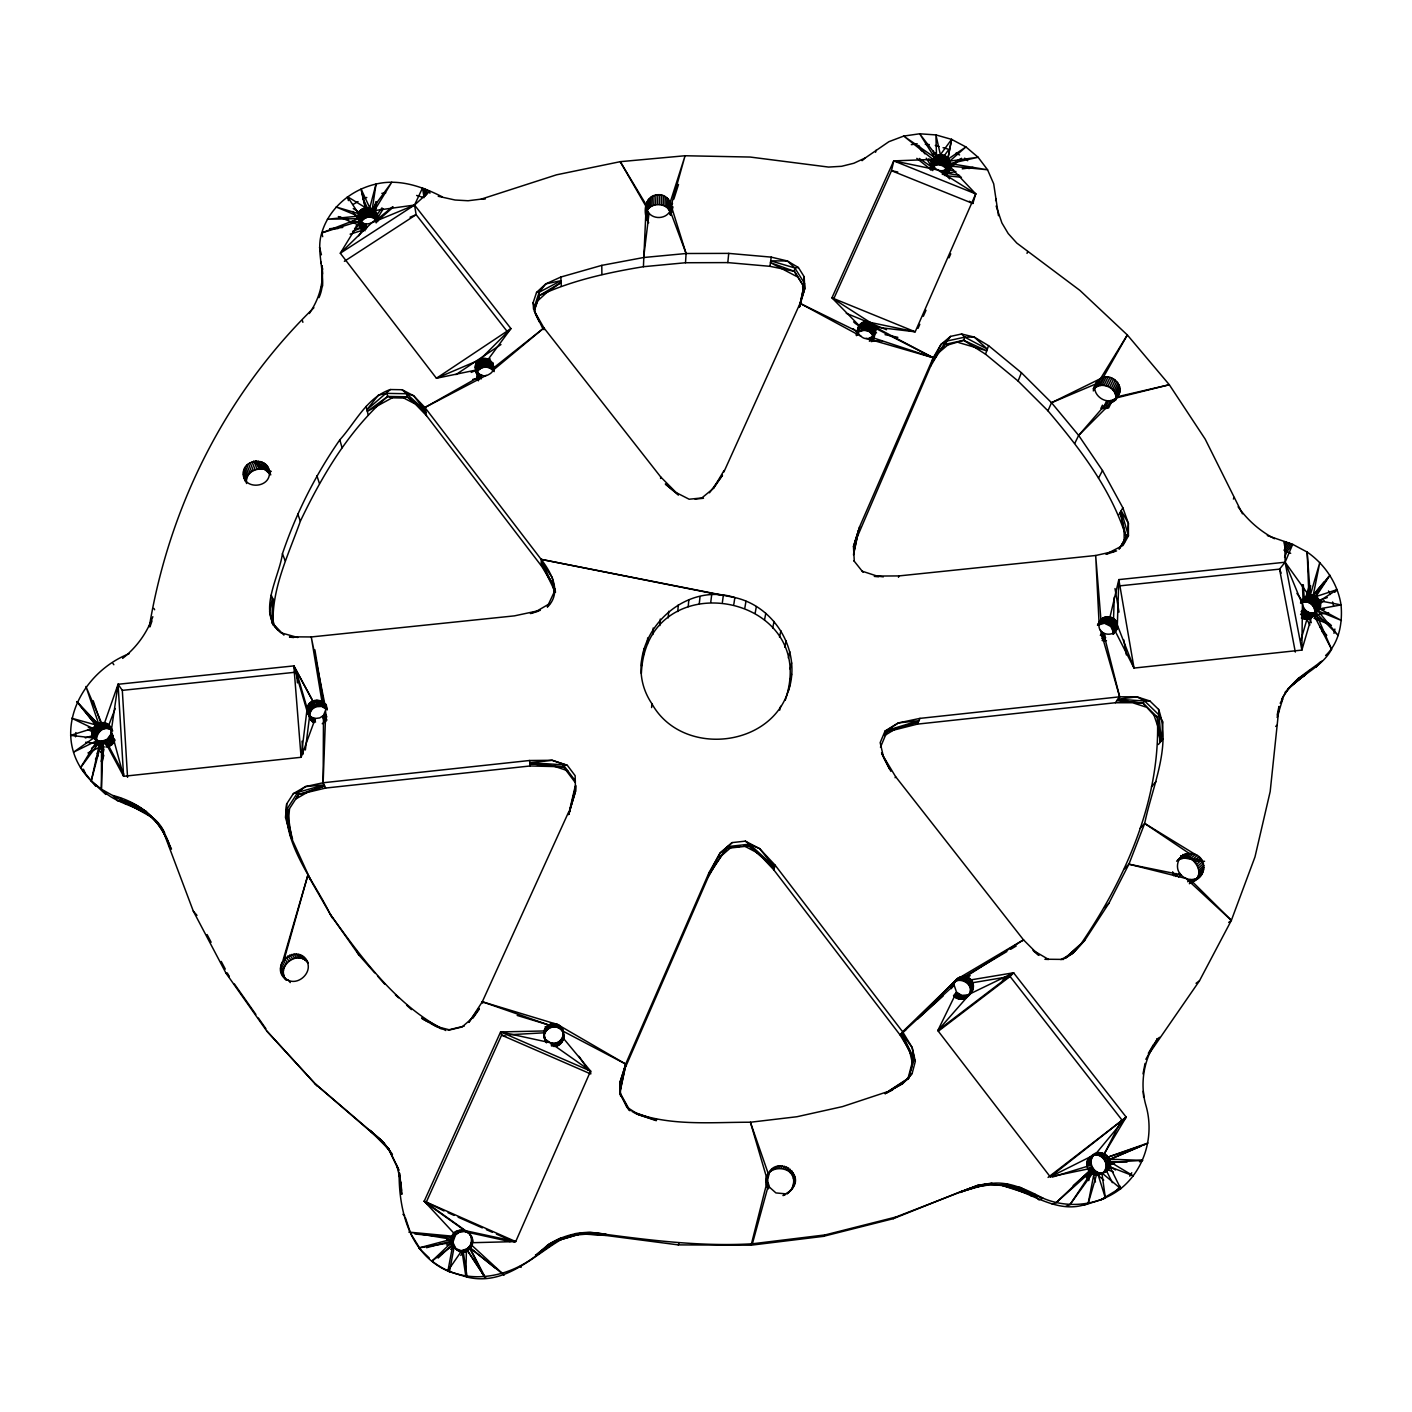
<?xml version="1.0" encoding="UTF-8"?>
<svg xmlns="http://www.w3.org/2000/svg" width="1412" height="1412" viewBox="0 0 1412 1412"><rect width="100%" height="100%" fill="white"/><g stroke="black" fill="none" stroke-linecap="round" stroke-linejoin="round"><path stroke-width="1.5" d="M785.196 700.334C821.872 593.146 646.114 560.811 641.366 673.506M788.231 691.421C802.157 651.991 775.206 606.489 734.858 597.576L541.149 559.364L424.924 407.486L413.61 395.713L402.102 389.747L390.365 389.535C366.661 397.602 355.577 422.4 339.815 439.838C315.458 474.944 296.132 513.262 282.435 553.733C279.258 577.455 256.278 613.09 280.794 632.735L297.755 637.518M768.093 1174.378C776.3 1154.504 806.181 1173.99 791.514 1189.345C804.646 1162.217 755.138 1161.476 768.022 1189.028L769.416 1187.139L750.407 1122.24C711.63 1122.134 670.435 1126.423 633.494 1112.391M164.41 832.603C152.655 805.881 119.137 808.105 101.399 789.202L101.558 741.371L107.241 739.27L110.736 734.452L118.079 684.273L293.837 665.899L315.917 706.741L321.777 706.406L326.596 709.459C326.349 696.698 306.457 697.969 306.986 709.865L301.091 757.291L123.603 776.3L104.541 740.735L108.9 746.401L123.832 774.253M575.708 1235.041L590.41 1233.806L605.889 1234.865L580.438 1233.841L557.14 1240.742L535.907 1255.603L557.14 1240.742L580.438 1233.841L605.907 1235.465L678.254 1244.89L751.131 1245.19L769.487 1172.366M575.019 782.248L563.406 766.804L530.259 765.957L325.625 788.055L323.136 782.76L323.489 715.46L326.119 708.806L324.142 703.529M277.582 629.77L272.11 622.727L272.392 597.894L269.604 611.82L272.781 624.351M645.919 216.248C644.966 201.404 669.906 200.575 670.682 215.136C674.583 205.269 667.294 192.42 655.962 194.997C643.996 197.274 642.725 214.377 648.726 222.796M374.709 972.85L358.948 955.077L330.231 914.288C313.305 879.588 282.877 844.5 286.689 803.905L293.361 793.615L305.521 786.572L323.136 782.76L529.553 760.503L552.163 760.291L567.359 765.357L575.143 775.7L575.514 791.373L568.595 814.477L575.514 791.373L575.919 785.76M733.834 604.283L734.858 597.576C675.624 578.461 616.038 650.526 651.85 703.653C682.208 758.65 775.947 747.83 789.732 685.402M561.764 1239.171C532.324 1256.362 505.09 1286.191 467.143 1277.119L465.801 1276.024L466.454 1249.055C473.408 1245.296 473.179 1233.806 465.713 1230.77L424.218 1201.188L500.607 1031.925L544.079 1030.954C545.65 1024.106 555.04 1021.158 560.158 1026.03L625.675 1064.048L621.951 1078.627M915.329 1061.33L901.58 1033.054L912.134 1047.457L914.129 1057.87L908.834 1077.921L902.586 1083.622L885.13 1093.629L907.881 1078.944L912.152 1073.402L915.329 1061.33L912.134 1047.457L902.603 1031.766L775.135 865.168L759.638 848.647L745.324 841.146L732.14 842.593L720.067 853.042L709.071 872.545L625.675 1064.048L620.203 1081.627L619.744 1093.418L628.94 1109.903M552.533 1043.203C561.552 1044.527 567.306 1031.819 560.158 1026.03L560.635 1029.313C567.712 1035.049 562.011 1047.633 553.063 1046.327L552.533 1043.203L500.607 1031.925L501.595 1035.155L425.912 1202.953L469.631 1233.982L472.226 1237.865L472.791 1242.56L471.52 1241.148M534.477 309.44L539.402 295.532C572.231 280.353 607.831 272.587 643.413 266.709L646.219 204.916L620.256 161.674L556.505 174.823L481.28 199.11L468.078 200.751L455.07 200.01L438.232 196.286M543.744 1034.025L544.079 1030.954L544.555 1038.738L546.497 1042.833L543.744 1034.025L544.979 1040.203M646.184 218.013L646.555 203.151M646.749 219.725L647.208 201.475M647.614 221.331L647.896 211.818L646.184 206.699L620.256 161.674L685.085 155.744L750.196 157.05L828.562 167.075L841.605 166.298L853.872 163.245L865.327 157.897L888.907 141.677L903.715 136.081L919.653 133.787L935.909 134.917L951.6 139.382L965.932 146.954L978.128 157.279L987.553 169.775L993.695 183.825L998.478 215.683M647.843 209.505L648.126 199.904M649.008 208.111L649.308 198.492M650.402 206.893L650.72 197.274M652.009 205.887L652.326 196.268M1281.584 699.593C1291.856 677.089 1319.779 671.124 1331.587 649.291L1312.736 612.861L1301.882 650.085L1134.03 668.07L1117.333 625.057C1116.68 613.814 1097.495 614.291 1098.942 626.063C1099.595 637.306 1118.816 636.83 1117.333 625.057L1118.833 579.608L1285.114 562.223L1308.889 595.405C1319.585 592.263 1325.921 610.284 1314.148 612.667C1303.452 615.808 1297.116 597.788 1308.889 595.405L1307.177 552.074L1292.686 544.344L1267.323 535.554M150.59 816.595L101.399 789.202L103.058 741.159L107.436 746.807L111.583 744.936L115.043 740.153L110.736 734.452M653.756 205.128L654.074 195.491M1114.28 597.152L1112.991 634.253M323.136 782.76L325.731 711.666M655.609 204.634L655.962 194.997M456.094 1249.32L452.881 1242.313L455.511 1234.935L424.218 1201.188L515.715 1241.589L471.22 1242.736L472.49 1244.148C459.624 1270.023 436.926 1225.439 465.713 1230.77L515.715 1241.589L590.587 1071.09L562.558 1037.308L563 1040.485M376.669 221.702L374.374 210.6L414.528 205.058L510.932 328.608L479.921 359.725C469.225 364.896 479.48 380.534 488.94 374.409C499.619 369.22 489.382 353.618 479.921 359.725L436.432 378.257L340.31 253.225L360.095 220.89C350.864 203.893 382.211 203.346 377.639 221.702M657.533 204.405L657.904 194.768M659.475 204.458L659.863 194.821M641.507 666.005L641.754 659.757M547.556 606.966C562.223 592.334 551.457 572.813 541.149 559.364L723.315 595.582L722.397 602.289M661.398 204.793L661.787 195.156M643.554 654.921L643.819 648.602M663.234 205.393L663.64 195.756M619.903 1089.817L619.744 1093.418L625.604 1065.831L621.968 1078.221M664.946 206.24L665.37 196.621M666.499 207.317L666.941 197.698M647.367 644.331L647.667 637.924M667.858 208.605L668.3 199.004M668.97 210.07L669.429 200.486M669.959 214.624L671.124 207.37M670.876 203.805L670.682 215.136L672.995 206.893M660.587 478.439L660.675 476.903L543.938 327.937L534.23 310.905M652.856 634.482L653.191 628.005M305.363 749.966L309.987 712.919L312.193 709.159L315.917 706.741L293.837 665.899L301.091 757.291L315.3 718.496L319.747 717.914L323.489 715.46L325.131 719.343M286.742 980.316C266.939 965.879 298.903 940.374 308.275 963.266M286.265 980.016C275.181 966.814 297.685 949.076 308.01 962.825M651.62 707.571L651.85 703.653M659.863 625.587L660.269 619.038M803.534 292.125L804.187 276.752L798.398 267.521L787.419 260.991L771.217 257.125L728.733 253.383L686.091 253.507L643.66 257.514L601.794 265.368L560.846 277.034L545.791 283.883L536.56 292.39L533.171 302.556L533.524 309.157L539.19 292.231L545.791 283.883L561.005 280.67L539.19 292.231L536.56 292.39M246.553 483.504C244.47 470.037 261.626 465.536 271.263 471.467M643.413 266.709L685.508 262.738L686.091 253.507L671.141 205.587L685.085 155.744L670.294 202.093L669.835 211.676L672.5 203.31M1119.645 548.438L1127.659 534.318L1128.382 523.34L1122.858 507.808L1102.507 470.531L1078.644 435.39L1051.516 402.702L1021.406 372.715L988.577 345.658L974.262 337.08L961.59 333.991L950.541 336.391L941.098 344.299L933.226 357.748L859.626 526.764L853.466 546.497L854.295 561.323M75.542 736.817L75.824 732.563M243.288 473.92C242.564 458.318 269.127 456.605 269.427 472.614C270.186 488.252 243.535 489.982 243.288 473.92L246.359 481.616M668.229 617.891L668.706 611.272M104.435 746.983C87.95 744.954 100.94 720.332 112.66 730.957C104.206 708.471 77.678 738.194 101.558 741.371L103.747 744.195M677.76 611.555L678.307 604.883M309.316 313.517C318.9 299.485 324.248 282.612 321.742 265.562L322.695 269.251M286.689 803.905L285.471 817.46L290.89 836.275L286.565 809.676L297.685 792.573L305.521 786.572L324.142 784.895L293.361 793.615M288.472 820.566L289.495 809.041L287.607 811.547L288.154 820.301M911.093 1070.278L913.158 1058.965L901.068 1033.69L913.158 1058.965L907.881 1078.944M688.191 606.719L688.827 600.029M402.102 389.747L406.497 393.736L407.133 396.772L425.859 412.392L407.133 396.772L387.665 396.437C348.993 430.148 322.254 475.332 300.35 521.204C288.577 554.616 271.298 588.91 273.169 625.145L272.975 599.235L272.498 618.456L274.616 626.751M685.508 262.738L727.798 262.597L728.733 253.383M1279.131 706.371L1270.182 791.55L1254.986 856.925L1231.352 920.377L1199.441 980.863L1148.591 1054.482M1303.294 584.745L1304.512 601.883C1311.836 601.088 1318.049 610.549 1312.948 616.462L1319.602 608.819L1341.047 604.918C1337.693 583.456 1324.933 564.359 1307.177 552.074L1310.301 595.211L1304.512 601.883L1300.558 603.048L1306.312 596.393M699.293 603.542L700.017 596.817M1194.693 881.07C1205.318 871.398 1193.581 857.402 1182.85 854.507M1195.964 879.941C1206.483 874.858 1206.395 858.531 1195.258 854.419L1144.673 823.443C1152.157 786.784 1171.819 746.666 1158.599 709.424L1149.933 701.023L1136.96 696.822L1119.663 696.822L919.971 718.373L898.35 722.926L885.077 730.992L880.17 742.624L883.665 757.82L889.648 769.258M723.827 472.085L800.074 303.368L804.752 288.701L804.187 276.752M643.66 257.514L649.026 213.3L647.896 211.818M710.783 602.042L711.613 595.317M1096.736 1153.604C1084.098 1158.634 1094.865 1178.896 1106.161 1171.519C1118.904 1162.835 1101.307 1144.691 1091.105 1156.446C1080.392 1162.782 1091.423 1180.379 1101.801 1173.531C1112.497 1167.194 1101.484 1149.633 1091.105 1156.446M1074.832 443.262L1078.644 435.39L1115.939 398.043C1127.535 388.812 1112.091 371.109 1100.513 378.645L1051.516 402.702L1047.951 410.821C1079.827 448.486 1111.244 489.223 1126.105 536.948L1124.181 543.02L1124.128 530.559L1120.334 512.221L1126.105 536.948L1119.098 549.268M996.148 206.046L1001.902 222.955L1008.203 233.545L1016.799 243.076L1079.898 290.395L1127.341 334.962L1100.513 378.645L1097.601 380.958L1093.665 389.218C1101.378 380.181 1118.428 388.353 1115.657 400.09L1119.787 391.918M1242.436 513.809L1205.195 439.132L1169.312 384.735L1115.939 398.043C1105.596 407.221 1087.822 391.848 1097.601 380.958M799.58 306.686L803.887 286.618L794.321 271.298L769.946 266.321L771.217 257.125M968.12 995.954C978.604 983.37 952.535 972.109 951.158 988.7L954.124 985.099C954.353 974.315 971.227 973.609 973.15 983.917C975.515 993.854 961.095 1004.832 953.524 995.707L956.524 992.177L954.124 985.099L900.062 1034.961L909.504 1050.528L912.664 1064.295M393.118 207.246L377.057 221.225L374.251 218.472L372.309 208.888L376.051 184.054C399.102 178.53 421.923 186.472 442.256 196.85M359.072 212.382L363.078 231.321C354.853 224.596 366.379 212.735 374.251 218.472L376.722 202.022M949.623 178.865L946.728 175.794L947.311 172.14L945.987 168.558L951.6 139.382L940.392 154.702L937.797 164.569L932.838 166.316L930.49 169.246L916.794 158.356M935.132 152.778L937.797 164.569L943.057 165.857L945.987 168.558L951.6 139.382M318.971 297.667C328.519 276.893 314.858 254.248 321.76 232.909C329.067 208.023 351.129 189.702 376.051 184.054L369.767 207.829L371.709 217.43L375.874 201.687M620.539 1095.959L620.203 1081.627L625.64 1065.23L619.762 1092.411L626.716 1107.026L638.718 1114.774L656.403 1120.21L656.562 1119.204M947.134 174.611C960.601 155.479 930.332 144.995 930.596 168.469M932.626 160.597L933.12 165.557L935.591 168.646L975.745 193.903L972.85 203.487L891.519 170.711L893.743 160.88L933.032 159.415L930.384 169.687M803.887 286.618L794.321 271.298L794.85 267.962L787.419 260.991L770.705 260.832L794.85 267.962L798.398 267.521M882.112 340.751L873.357 340.839C875.087 329.79 858.902 327.937 853.607 321.83M949.817 164.816C948.582 169.811 942.422 171.982 937.956 170.04L893.743 160.88L831.933 297.844L870.127 322.395C882.924 327.196 870.516 345.128 860.914 336.232L800.074 303.368L799.457 306.933L804.752 288.701L804.452 283.3L794.85 267.962M1178.42 859.767L1184.174 858.002L1190.263 859.061L1195.258 854.419L1189.098 853.342L1144.673 823.443L1128.912 864.179L1108.861 903.327L1084.698 940.445L1080.621 944.416C1125.964 878.264 1161.052 798.645 1157.363 717.12L1143.014 703.194L1117.086 700.387L1143.014 703.194L1153.992 715.213L1157.363 717.12L1160.223 742.306L1158.317 727.745L1153.992 715.213M945.863 175.918L949.746 161.074L978.128 157.279L950.011 163.58L987.553 169.775L949.411 165.998L975.745 193.903L915.188 331.802L870.127 322.395C861.708 317.982 852.848 330.373 860.914 336.232M744.848 607.937L745.96 601.265M755.155 613.196L756.355 606.56M625.569 1066.995L708.242 877.081L709.071 872.545M399.137 1172.331C398.714 1211.161 410.01 1255.48 449.475 1271.718L447.992 1270.571L452.705 1245.49L454.152 1246.867L449.475 1271.718L467.143 1277.119L463.277 1251.826L454.664 1247.961M764.51 619.939L765.798 613.355M1143.014 1073.914L1145.044 1063.448M1088.758 1180.626L1090.346 1172.454L1094.618 1170.442L1088.175 1203.43C1057.623 1215.714 1030.884 1191.357 1002.767 1185.692L1032.56 1195.205C1010.586 1183.591 984.04 1181.032 961.237 1191.763L984.87 1184.844C1004.85 1178.896 1025.377 1189.045 1042.886 1198.135C1068.213 1209.131 1098.818 1205.53 1120.722 1188.657C1144.726 1169.33 1154.328 1135.972 1146.226 1106.514C1139.219 1083.41 1144.02 1058.276 1157.681 1038.579L1156.728 1039.214M1327.315 597.558L1310.054 603.259L1315.878 596.605L1329.963 575.231L1307.353 602.147L1310.654 585.786M1313.178 595.493L1319.796 562.523L1310.301 595.211M1277.172 715.107L1278.884 706.794M772.699 627.987L774.058 621.457M732.14 842.593L727.674 846.6L708.577 875.263L715.972 862.997M875.581 152.267L876.005 150.272M853.483 554.951L858.814 529.677L853.466 546.497M799.457 306.933L804.452 283.3M853.607 553.557L858.408 531.124L855.248 541.325M1333.969 633.335L1334.887 629.064M779.495 637.147L780.907 630.705M101.24 761.456L103.976 749.048M105.812 794.462L91.251 780.96L100.04 741.335L103.341 745.571M149.337 626.504C169.564 505.584 226.008 393.542 313.905 307.728M784.754 647.208L786.202 640.836M856.36 334.785L857.966 327.849M856.554 335.65L858.39 326.613M857.19 335.209L859.025 325.466L831.933 297.844L915.188 331.802L875.016 327.037L872.898 335.721M859.855 324.425L856.396 335.297M853.236 328.731L857.843 333.126L860.843 323.524M858.831 332.226L861.973 322.783M859.961 331.502L861.196 330.938L863.226 322.218M568.595 814.477L575.249 786.078M861.196 330.938L862.538 330.567L864.568 321.865M862.538 330.567L863.915 330.408L865.962 321.689M863.915 330.408L865.309 330.443L867.374 321.724M788.32 657.939L789.802 651.656M876.552 332.897L866.703 330.673L868.768 321.971M868.027 331.114L870.127 322.395M869.28 331.732L871.38 323.03M569.177 813.383L575.284 788.161M870.427 332.526L872.528 323.825M779.706 710.148L780.659 706.247M869.386 341.28L870.233 337.839M871.416 333.479L873.534 324.778M790.12 669.059L791.62 662.863M870.639 340.716L871.486 337.274L933.226 357.748L930.632 366.202L855.142 541.82M872.245 334.538L874.363 325.854M871.363 341.686L872.616 336.533M872.351 340.786L875.475 328.29L933.226 357.748L866.068 338.333M872.74 341.475L875.705 329.596M1277.101 717.42L1282.749 698.887L1280.172 703.264M873.357 340.839L875.705 330.902M900.062 1034.961L773.723 869.757L758.368 853.377L744.177 845.929L749.154 845.929L774.288 867.939L749.154 845.929L749.578 844.164L745.324 841.146M790.085 680.319L791.602 674.212M101.399 789.202L91.251 780.96L101.558 741.371M102.193 761.474L103.8 755.279M930.914 168.981L933.65 158.321M931.143 170.234L934.444 157.314L919.653 133.787L936.509 155.761L933.932 165.61L928.796 158.903M932.096 169.475L935.397 156.467M932.75 170.605L933.756 166.687M935.15 165.08L937.727 155.214M936.456 164.727L939.033 154.861M939.174 164.604L941.786 154.738M940.533 164.833L943.145 154.985M941.839 165.257L944.469 155.408M943.057 165.857L945.705 156.008M944.187 166.616L946.834 156.785M942.351 174.47L943.392 170.57M943.64 174.117L944.699 170.217M945.175 167.534L947.823 157.685M944.346 175.529L945.934 169.687M946.622 169.687L949.305 159.874M945.44 174.823L947.028 168.963M949.994 162.327L946.728 175.794L961.448 177.241M438.126 1258.039L453.058 1243.901L451.611 1242.489L432.001 1261.04C467.884 1289.615 518.769 1276.219 548.015 1244.802C560.635 1236.736 575.231 1232.358 590.216 1232.323C644.101 1239.436 697.846 1246.955 752.384 1243.795L768.446 1185.145L767.051 1187.051M1106.143 617.079L1104.431 623.221L1097.83 625.163M332.685 918.506L307.851 875.193L284.394 958.624L287.271 962.472M857.984 532.553L859.626 526.764M307.851 875.193L283.018 960.319L285.912 964.167M1088.175 1203.43L1097.301 1172.119L1092.994 1174.113M1304.512 601.883L1309.242 585.662M1300.929 639.901L1306.912 619.374L1312.736 612.861M773.723 869.757L775.135 865.168M129.198 653.668C78.631 673.595 48.132 737.788 91.251 780.96M937.303 354.518L931.655 362.831L950.541 336.391M673.842 199.127L678.501 184.478M995.601 200.592L996.219 198.668M958.766 342.604L986.741 350.794L963.672 340.31L945.352 344.299L938.433 352.859L947.805 345.005L963.672 340.31L964.731 337.15L961.59 333.991M534.389 310.534L539.402 295.532L539.19 292.231M149.954 626.893L152.002 620.962M898.473 577.314L898.95 575.919L1095.677 555.498L1115.374 551.104M127.557 777.324L122.314 690.362L118.079 684.273L104.488 723.156L108.848 728.945M544.679 1034.202C546.25 1027.407 555.551 1024.477 560.635 1029.313M1047.951 410.821L1018.087 381.046L985.541 354.2L988.577 345.658M1027.018 253.401L1027.689 251.548M115.237 708.524L107.383 728.68L103.005 722.891M476.726 373.315C478.739 366.167 489.664 364.914 493.37 371.303L492.382 362.831M1018.087 381.046L1021.406 372.715M885.077 730.992L918.93 720.685L898.35 722.926L887.83 729.722L884.177 735.034M322.695 236.669L321.76 232.909L360.095 220.89C365.267 227.42 377.904 222.655 376.104 214.059M880.47 747.23L887.83 729.722M1284.567 557.299L1287.073 551.386L1292.686 544.344L1285.114 562.223L1279.554 569.124L1118.975 585.945M678.254 1244.89L678.854 1243.495M918.047 328.343L919.812 324.319M923.342 316.27L926.007 310.234M948.988 257.866L950.753 253.842M833.768 298.726L891.519 170.711L897.785 171.999M884.653 735.511L895.932 728.645L918.4 721.832L886.983 731.804L917.359 724.127L919.971 718.373M468.943 1022.376L482.304 1001.761L568.436 812.447M895.102 777.712L895.596 776.635L882.076 754.326M152.849 616.691C146.83 633.247 136.487 647.508 122.615 658.38M429.919 193.232L429.636 191.291L414.528 205.058L371.585 222.867L340.31 253.225L414.528 205.058L422.523 187.92L424.059 197.645L416.611 195.456M547.291 606.789L555.234 589.863L541.378 562.188L552.233 577.49L555.145 592.228M1093.294 389.006L1095.641 384.046L1051.516 402.702M1093.347 389.024L1096.489 382.423M1093.276 390.912L1094.847 387.612M1095.006 387.965L1098.96 379.687M1096.559 386.923L1100.513 378.645M1098.271 386.129L1127.341 334.962L1169.312 384.735L1117.298 396.754M1325.586 655.539C1339.229 642.919 1342.688 622.727 1341.047 604.918L1319.796 600.824L1313.919 607.442L1324.456 609.472M1100.107 385.6L1104.113 377.322M1102.048 385.37L1106.037 377.075M1104.007 385.423L1108.014 377.128M1105.949 385.758L1109.973 377.463M1107.82 386.358L1111.879 378.081M1109.603 387.241L1113.662 378.963M1102.49 405.156L1100.883 408.403L1108.579 408.015L1112.638 399.896M1111.226 388.353L1115.303 380.093M1102.825 408.739L1106.849 400.62M1112.656 389.694L1116.751 381.434M1104.802 408.792L1108.826 400.655L1078.644 435.39M1113.856 391.195L1117.969 382.952M1106.726 408.545L1110.785 400.426M1114.809 392.854L1118.922 384.629M1115.48 394.619L1119.592 386.394M1112.744 402.349L1114.368 399.084M1115.851 396.437L1119.963 388.229M1114.297 401.29L1115.939 398.043M1115.904 398.29L1120.034 390.083M1098.483 478.138L1102.507 470.531M708.242 877.081L717.155 861.249M1128.435 535.889L1121.181 510.756L1128.382 523.34L1128.435 535.889L1123.017 545.456L1106.09 554.104M1145.856 1059.282L1157.681 1038.579M1118.657 515.151L1122.858 507.808M930.632 366.202L937.444 354.518M325.625 788.055L298.673 794.497L296.114 798.821L308.169 791.85L324.636 785.954L298.673 794.497L287.607 811.547L291.454 837.245L288.754 824.59M678.095 494.8L665.317 484.016L675.413 492.206L689.144 499.23L701.852 497.942L713.484 488.358L724.003 470.549M1126.105 536.948L1127.659 534.318M1281.478 701.076C1288.838 682.314 1306.735 672.712 1321.844 661.116M1148.327 1053.317L1153.586 1044.509M1129.741 1176.143L1131.771 1172.737M1052.258 1204.312L1056.211 1202.583L1092.553 1168.024L1050.228 1176.814L937.815 1030.566L956.524 992.177L961.678 995.389L967.626 995.019L1013.569 972.78L1010.074 976.469L967.908 983.511L971.032 979.857L1013.569 972.78L1126.194 1117.121L1104.237 1153.71L1099.895 1155.863M358.86 235.733L362.125 230.385L358.56 213.6L347.529 196.727L365.549 207.723L367.544 217.307L353.247 208.588M383.199 208.888L376.298 220.166L392.73 206.717M97.216 753.39L101.576 746.242L97.146 740.594L73.6 752.137L93.704 737.982L70.6 735.37L92.892 728.38L97.357 734.134L85.302 737.911M374.374 210.6L391.777 182.219L372.309 208.888M95.751 786.29L80.59 767.616L97.146 740.594M1098.077 623.98L1100.107 620.733M1097.459 625.198L1101.907 618.668M1098.977 624.369L1103.054 617.874M1100.23 623.769L1104.325 617.256M1101.589 623.38L1105.702 616.85M1290.162 686.497L1289.28 687.926L1298.193 678.448L1307.124 672.889L1288.079 688.685L1305.959 674.106L1292.439 684.467L1285.079 692.304M1103.001 623.186L1107.132 616.673M1108.579 616.709L1104.431 623.221L1110.785 626.416L1113.133 631.499L1117.333 625.057M1105.861 623.469L1110.008 616.956L1118.833 579.608L1134.03 668.07L1115.374 631.482M1107.237 623.928L1111.403 617.415M1100.319 635.4L1102.366 632.205M1108.544 624.581L1112.727 618.068M1101.519 636.247L1103.566 633.053L1119.663 696.822L1115.392 702.735L917.359 724.127M1109.744 625.428L1113.927 618.915M1101.801 638.506L1104.872 633.706M1110.785 626.416L1114.986 619.921M1105.243 635.771L1102.154 640.554L1106.443 640.642M1111.668 627.563L1115.868 621.068M1103.584 640.801L1105.649 637.606M1112.374 628.799L1116.574 622.321M1112.85 630.14L1117.068 623.663M1113.168 632.894L1117.386 626.451M1114.05 632.647L1117.21 627.828M1113.644 633.953L1116.804 629.134M1310.054 603.259L1328.763 576.59M1085.74 1176.584L1089.234 1171.342L1093.506 1169.312L1070.014 1204.595L1065.936 1206.307M479.074 1008.556L472.932 1017.558L462.095 1026.965L449.793 1029.93L436.079 1026.453L421.959 1018.564M727.674 846.6L708.736 874.363L720.067 853.042L727.674 846.6L749.578 844.164L759.638 848.647L774.57 867.021L749.578 844.164M713.484 488.358L722.503 475.262M1233.364 499.018L1234.388 497.518M460.771 1255.444L463.277 1251.826M447.992 1270.571L461.918 1250.485L466.454 1249.055L485.64 1278.213L466.454 1249.055M769.363 1172.613L770.775 1170.583M767.104 1176.32L768.481 1174.325L750.407 1122.24L796.95 1116.733L842.505 1106.602L886.595 1092.005M770.899 1171.077L772.329 1169.03M766.416 1178.402L767.81 1176.425M772.646 1169.807L774.094 1167.759M766.081 1180.573L767.457 1178.614M774.57 1168.836L776.035 1166.789M473.002 1017.981L479.25 1009.156M946.358 341.157L932.185 361.154L941.098 344.299L946.358 341.157L964.731 337.15L974.262 337.08L987.359 349.099L964.731 337.15M766.063 1182.762L767.44 1180.82M776.635 1168.201L778.1 1166.136M766.398 1184.95L767.775 1183.027M778.771 1167.883L780.254 1165.818M1070.014 1204.595L1094.618 1170.442M790.243 1191.11L791.85 1189.239L786.961 1193.917L793.138 1187.457M1086.499 1177.802L1090.346 1172.454M374.251 218.472L381.981 207.864M937.797 164.569L948.917 149.337L943.075 147.678M780.924 1167.918L782.442 1165.835M468.819 1022.129L478.968 1008.344M95.451 759.144L98.028 755.667M100.587 752.19L103.164 748.713M709.459 492.823L722.344 475.367M80.59 767.616L100.04 741.335M493 362.743L489.24 367.826L488.217 359.319L510.932 328.608L436.432 378.257L475.844 370.103M783.06 1168.289L784.578 1166.224M785.107 1168.995L786.66 1166.93M1143.014 703.194L1144.655 701.023L1149.933 701.023M787.031 1170.018L788.584 1167.953M788.761 1171.325L790.349 1169.295M1283.72 543.02L1284.849 541.59L1285.114 562.223L1301.882 650.085L1302.411 604.512L1285.114 562.223M1284.214 544.908L1286.438 542.084M790.296 1172.895L791.885 1170.866M1284.673 546.832L1288.009 542.596M1289.58 543.143L1284.002 550.203L1290.674 553.31M1285.538 550.786L1291.15 543.726M1157.363 717.12L1159.058 715.001L1158.599 709.424M791.55 1174.696L793.156 1172.684M792.538 1176.673L794.144 1174.678M956.33 979.628L917.535 1018.14M954.388 982.222L957.389 978.569M1315.931 667.276L1320.061 662.246M793.191 1178.773L794.815 1176.796M951.812 985.788L954.794 982.17M955.589 981.358L958.589 977.704M951.37 987.217L954.336 983.599M956.912 980.705L959.931 977.033M959.825 980.052L962.86 976.38M1307.353 602.147L1324.015 582.044M1126.194 1117.121L1095.377 1154.292L1050.228 1176.849L1126.194 1117.121L1048.057 1177.431M793.526 1180.944L795.15 1178.985M961.325 980.069L964.378 976.398M1158.369 744.512L1163.011 738.935M788.531 1192.081L782.972 1195.558L785.037 1194.905M793.526 1183.132L795.15 1181.209M964.237 980.811L967.326 977.157M965.596 981.516L968.685 977.863M793.173 1185.303L794.797 1183.397M966.832 982.417L969.938 978.781M954.618 996.801L957.618 993.271M792.503 1187.404L794.126 1185.498M788.708 1192.646L790.296 1190.793M955.836 997.702L958.854 994.172M968.808 984.729L971.933 981.111M957.195 998.408L960.231 994.895M971.244 992.407L937.815 1030.566L1013.569 972.78M1300.576 602.553L1305.182 597.188M958.642 998.902L961.678 995.389M969.514 986.088L972.656 982.47M1301.793 602.465L1307.547 595.793M1296.922 593.393L1303.117 602.059L1308.889 595.405M970.009 987.517L973.15 983.917M960.125 999.149L963.178 995.654M1305.941 601.9L1311.748 595.246M406.497 393.736L425.541 410.751L413.61 395.713L406.497 393.736L386.976 393.383L378.363 395.095L366.926 409.727L390.365 389.535M961.625 999.184L964.696 995.672M970.256 989L973.397 985.417M1301.087 611.749L1303.964 608.466M1308.747 602.606L1314.572 595.952M970.291 990.518L973.433 986.935M963.108 998.972L966.196 995.46M1300.558 614.52L1304.864 609.613M970.079 992.001L973.221 988.418M1311.254 604.089L1317.096 597.452M964.537 998.531L967.626 995.019M1301.617 615.526L1305.941 610.619M1151.451 786.784L1156.057 781.56M965.861 997.86L968.967 994.348M969.638 993.413L972.78 989.865M1312.313 605.077L1318.155 598.441M967.079 996.996L972.109 991.206M1307.141 611.449L1301.37 617.997L1306.912 619.374L1311.995 617.415M1302.694 618.65L1308.465 612.12M1313.213 606.207L1319.073 599.588M913.158 1058.965L914.129 1057.87M1304.07 619.109L1309.859 612.579M1314.448 608.766L1320.308 602.165M1305.482 619.356L1311.289 612.826M1314.748 610.125L1320.626 603.524M1314.819 611.502L1320.697 604.918M1308.324 619.197L1314.148 612.667M1320.555 606.277L1309.648 618.791L1311.324 622.674M1310.883 618.209L1320.185 607.584M1022.782 940.639L1023.488 939.845L895.596 776.635M1334.764 592.263L1337.164 589.598L1315.878 596.605M1084.698 940.445L1072.926 953.241L1065.23 958.377M1140.137 828.35L1144.673 823.443M1079.28 946.005L1082.245 942.828L1065.319 958.042L1083.057 942.033L1072.926 953.241L1060.889 959.595M912.152 1073.402L902.586 1083.622L885.624 1093.1L908.834 1077.921M1303.647 676.524L1309.471 670.435M1124.481 868.768L1128.912 864.179L1180.944 874.787C1185.498 880.135 1194.323 881.317 1199.723 876.587M1275.724 726.439L1276.854 725.291M1083.939 1205.16L1101.007 1199.794L1116.221 1190.528L1120.387 1186.292M1180.644 855.637L1184.174 858.002L1189.098 853.342C1178.543 853.43 1173.619 867.621 1180.944 874.787L1178.508 877.046M471.202 372.397L481.015 368.214L490.229 358.948M1104.59 907.581L1108.861 903.327M510.12 1241.607L464.018 1231.493L459.394 1232.182L455.511 1234.935L454.082 1233.453M902.603 1031.766L955.465 980.828M903.239 1031.907L906.416 1028.854M1178.014 859.784L1181.668 856.307M1176.602 861.196L1183.291 855.125M1180.22 858.884L1185.109 854.225M1182.144 858.284L1187.068 853.625M1186.239 858.037L1191.181 853.377M1188.286 858.39L1193.246 853.748M1176.196 873.498L1173.778 875.758L1172.666 871.786M1192.152 860.032L1197.147 855.372M1176.002 876.481L1179.655 873.11M537.178 301.356L546.338 292.919L561.093 282.488L539.402 295.532M1198.876 856.625L1193.864 861.249L1204.56 861.302M1195.382 862.714L1200.412 858.09M1196.67 864.391L1201.7 859.784M1197.676 866.227L1202.724 861.638M903.256 1032.084L906.451 1029.189M917.623 1019.058L943.163 995.919M1198.4 868.186L1203.465 863.615M1198.806 870.216L1203.871 865.644M1187.721 881.759L1190.192 879.535L1231.352 920.377L1228.687 922.442M1198.894 872.245L1203.959 867.709M322.236 723.721L325.96 721.285M1189.786 881.794L1192.275 879.57M1198.664 874.257L1203.73 869.739M1189.328 883.735L1194.323 879.288M1198.1 876.199L1203.165 871.681M1073.173 1185.674L1089.234 1171.342M1056.211 1202.583L1093.506 1169.312M1196.282 878.688L1191.269 883.135L1201.135 875.158M1197.235 877.999L1202.3 873.516M961.519 158.268L947.081 170.887L953.577 170.022M949.746 161.074L965.932 146.954L948.652 158.726M862.061 160.686L865.327 157.897M492.753 370.509L543.938 327.937L544.044 329.702M321.23 287.095L322.642 285.948L321.742 265.562M493.529 367.95L543.938 327.937M751.131 1245.19L823.214 1236.382L825.12 1234.918L895.773 1217.073L977.563 1185.392L991.93 1183.097M938.451 1031.113L1010.074 976.469L1121.658 1119.61L1102.525 1157.522L1106.902 1155.369M432.001 1261.04L452.705 1245.49M450.728 1249.426L454.152 1246.867M392.183 397.831L387.665 396.437L367.332 411.369L392.183 397.831L403.832 398.043L407.133 396.772M575.372 1233.558L605.872 1234.582C580.756 1227.981 554.563 1238.765 535.766 1255.339L548.015 1244.802L561.305 1237.724M1196.052 983.281L1199.441 980.863M91.533 748.342L98.169 743.647L85.673 742.253M945.987 168.558L959.701 159.203M455.899 374.604L500.96 344.546M1158.634 1037.961L1159.605 1037.326M344.369 261.308L416.134 214.677L414.528 205.058M1319.796 600.824L1337.164 589.598M1313.919 607.442L1324.262 600.753M823.214 1236.382L893.249 1218.697L895.773 1217.073M1039.003 955.412L1023.488 939.845L965.879 976.663L962.807 980.334L970.185 975.621M893.249 1218.697L963.125 1190.651M1023.488 939.845L961.378 976.592L958.342 980.263L1006.88 951.547M1010.604 949.323L1016.199 946.022M549.833 603.542L536.278 611.431L530.418 613.355M353.018 204.475L358.048 201.581M551.633 582.574L541.749 566.388L426.477 415.64L424.924 407.486L481.969 375.257M1008.609 1185.974L1020.558 1187.457L1033.302 1194.834L1042.886 1198.135L1039.055 1199.918L1033.302 1194.834L1006.262 1183.785M424.924 407.486L486.257 375.363M1089.905 1157.346L1098.183 1153.127M1088.864 1158.44L1093.117 1156.287M1095.394 1155.087L1099.701 1152.916M1087.999 1159.676L1092.253 1157.558M1096.912 1155.104L1101.236 1152.933M1087.346 1161.052L1091.582 1158.934M1098.43 1155.369L1102.754 1153.198M1086.922 1162.535L1091.158 1160.435M1101.272 1156.587L1105.631 1154.434M1086.728 1164.07L1090.964 1161.97M1086.763 1165.624L1091.017 1163.541M87.968 752.931L101.576 746.242M1091.299 1165.112L1052.452 1177.043M885.13 1093.629L892.578 1090.011M1104.572 1159.905L1108.967 1157.787M1002.396 980.193L1010.074 976.469M1031.06 1195.929L1034.819 1194.111M1087.575 1168.659L1091.811 1166.612M1127.023 1162.094L1105.314 1161.317L1147.938 1143.014L1103.637 1158.634L1141.125 1145.979M1088.299 1170.054L1092.553 1168.024M1105.843 1162.8L1110.238 1160.699M1143.208 1145.273L1146.367 1143.773M1115.533 1169.966L1106.126 1164.335L1110.538 1162.252L1142.573 1160.382L1139.449 1161.794M1106.178 1165.906L1110.573 1163.823M1091.617 1173.39L1095.906 1171.378M1105.984 1167.442L1110.397 1165.377M1112.338 1182.674L1105.561 1168.907L1109.956 1166.859L1133.342 1175.878L1110.538 1162.252M1094.476 1174.625L1098.783 1172.613M1104.908 1170.283L1109.303 1168.253M1095.977 1174.89L1100.301 1172.878M1104.043 1171.536L1108.438 1169.507M1116.221 1190.528L1120.722 1188.657L1101.854 1172.913L1097.512 1174.908L1103.743 1180.114M1103.001 1172.631L1107.379 1170.619M1099.013 1174.678L1106.161 1171.519M1105.314 1161.317L1141.214 1146.12M410.045 217.201L416.134 214.677L507.72 332.155M1101.007 1199.794L1105.384 1198.029L1101.854 1172.913M352.629 231.321L360.784 228.179L358.207 216.142L336.127 206.982L358.56 213.6M321.76 232.909L358.736 218.648L327.39 219.231L358.207 216.142M960.001 1192.505L974.315 1187.28L988.559 1185.003L984.87 1184.844M1106.355 554.263L1116.592 550.892M366.802 197.468L363.078 198.686L367.544 217.307M350.123 234.163L362.125 230.385M530.612 613.585L538.501 611.131M986.088 1184.138L961.854 1191.41L977.563 1185.392L986.088 1184.138L1009.898 1185.286M540.337 610.319L514.462 615.861L311.258 636.953L289.513 636.812M429.248 1257.968L418.729 1247.979L451.487 1239.277L452.934 1240.707L426.565 1247.714M447.886 1030.036L464.23 1026.083M955.906 171.452L947.328 173.376L959.736 175.441M968.791 168.558L973.08 167.587M472.843 379.369L476.974 378.522L478.368 380.799L477.256 372.397M1328.621 612.667L1313.725 615.367L1329.945 624.051M418.729 1247.979L451.611 1242.489M446.545 1244.978L453.058 1243.901M784.507 1193.722L775.929 1192.928L769.416 1187.139M911.287 144.659L917.235 143.795M962.243 168.858L973.062 167.41M105.935 747.001L107.436 746.807M752.384 1243.795L825.12 1234.918M381.858 193.356L385.758 192.897M739.817 846.423L731.116 847.376L719.149 857.737L727.321 848.347L749.154 845.929M122.314 690.362L294.384 672.341M342.798 227.438L329.684 228.744L337.98 228.603M355.895 226.114L360.254 225.673L338.35 216.583L348.482 219.566M695.039 499.124L703.494 498.26M1106.126 1164.335L1114.597 1163.841M510.314 1034.678L545.191 1032.754L544.591 1029.507M354.571 228.285L360.784 228.179M481.28 199.11L485.198 199.057M862.15 571.189L877.046 576.061L898.95 575.919M1115.392 702.735L1132.548 702.735L1145.414 706.882M1045.339 959.225L1063.677 959.419M1109.708 1159.199L1142.573 1160.382M1190.263 859.061L1201.241 859.52M1045.074 959.295L1048.622 959.472L1033.019 950.329M575.461 781.03L563.247 764.81L529.835 762.692L552.163 760.291L567.359 765.357M925.284 144.359L929.325 144.624M1144.655 701.023L1117.951 699.205L1136.96 696.822L1144.655 701.023L1159.058 715.001L1162.958 722.044L1161.141 741.176L1159.058 715.001M727.798 262.597L769.946 266.321M415.004 1234.017L453.781 1237.618L452.334 1236.171L408.862 1232.111L451.487 1239.277M874.293 576.396L878.599 576.802M289.548 637.112L293.678 637.553M877.046 576.061L883.33 576.855M446.598 1239.648L452.934 1240.707M865.309 330.443L866.703 330.673M293.837 665.899L307.516 712.689L311.117 717.084L315.3 718.496M885.059 334.662L897.838 337.327M505.814 1036.073L501.595 1035.155L590.781 1073.967L590.587 1071.09L545.914 1039.673M1128.912 864.179L1186.115 878.493L1231.352 920.377M88.321 727.392L100.252 730.71L95.822 724.938L71.747 718.231L92.892 728.38M945.352 344.299L947.805 345.005M935.291 145.454L939.192 146.566M352.523 220.766L360.625 223.149L352.947 211.429M482.763 1003.155L482.304 1001.761L554.616 1023.629L555.128 1026.93L517.18 1015.44M567.748 770.775L552.692 765.745L529.977 763.786L563.406 766.804L563.247 764.81M636.035 1113.803L656.315 1120.704M284.818 977.845C296.291 989.053 315.776 971.297 305.31 958.96M482.304 1001.761L548.668 1024.953L549.233 1028.236L545.12 1026.806M632.047 1111.509L656.403 1120.21M794.321 271.298L770.458 262.667L796.915 276.628M146.566 811.512L122.72 800.551C145.612 804.893 162.045 825.455 169.828 846.335C162.186 819.931 138.87 802.192 113.013 795.521L117.337 800.728C136.611 803.869 153.961 816.595 164.622 832.798M1105.561 1168.907L1113.274 1171.889M893.743 160.88L975.745 193.903M846.265 313.305L886.559 329.755M1313.937 618.209L1331.445 625.357M441.938 1028.889C394.548 1003.226 361.19 957.212 330.231 914.288M500.607 1031.925L590.587 1071.09M444.039 1210.966L424.218 1201.188M448.081 1212.749L454.117 1215.414M458.141 1217.197L482.339 1227.875M486.363 1229.64L492.4 1232.323M496.442 1234.106L514.568 1242.101M87.826 729.563L97.357 734.134M800.074 303.368L857.984 331.749M255.819 461.036L270.751 474.891L267.892 467.16M403.832 398.043L415.252 403.973L426.477 415.64M421.623 1017.893L445.857 1030.531M625.675 1064.048L563.194 1031.254L563.829 1036.002M875.016 327.037L933.226 357.748M956.03 153.114L959.578 154.985M1319.602 608.819L1341.4 620.468L1317.855 610.866L1338.205 635.506L1315.49 612.261L1331.587 649.291M423.847 1019.57L427.607 1021.6M431.366 1023.629L440.756 1028.677M985.541 354.2L963.672 340.31M969.285 201.228L972.85 203.487M934.444 157.314L903.715 136.081L933.032 159.415M919.336 158.479L931.885 167.163L926.254 158.179M1274.489 538.713C1259.91 531.018 1247.626 520.251 1238.095 506.802M297.42 682.914L296.555 672.112L310.128 718.532L313.693 722.909L311.117 717.084M484.475 1277.119L468.925 1246.99L503.96 1274.895L500.589 1272.247M468.925 1246.99L495.524 1268.258M1033.496 951L1038.402 955.112M156.185 821.043L163.721 832.621L193.303 911.111L225.938 973.044L266.656 1030.884L314.911 1083.604L381.54 1140.455L389.165 1149.615L398.59 1169.277M314.911 1083.604L383.605 1142.767L389.165 1149.615L371.268 1131.63L383.605 1142.767L392.448 1154.31M964.643 158.144L967.661 160.721M402.932 1214.302L404.82 1215.961M678.431 494.871L660.675 476.903M503.96 1274.895L470.673 1244.272L471.943 1245.666M395.431 994.895L398.625 997.825M406.638 1005.185L411.439 1009.598M453.587 1246.796L455.017 1248.173M455.899 1248.932L457.329 1250.273M649.026 213.3C654.568 219.742 666.446 218.684 670.153 210.812L686.091 253.507M457.294 1249.673L458.688 1251.014M452.034 1244.043L453.481 1245.419M458.776 1250.202L460.171 1251.526M460.33 1250.467L461.706 1251.809M451.416 1240.901L452.881 1242.313M463.489 1250.255L464.83 1251.597M451.787 1237.689L453.234 1239.136M388.424 1148.786L370.844 1131.153L381.54 1140.455L390.453 1152.121L388.424 1148.786L398.837 1170.495L396.719 1165.182L400.32 1179.638L401.802 1194.199M465.007 1249.779L466.348 1251.12M100.252 730.71L76.954 701.64L102.917 729.263L93.192 700.723M81.543 707.606L102.917 729.263M1321.65 631.093L1326.15 635.718M453.111 1234.741L454.54 1236.206M467.76 1248.12L469.066 1249.479M253.648 461.124L261.096 468.925L258.149 461.142M272.11 622.727L283.936 635.118M455.246 1232.323L456.658 1233.823M108.336 725.186L110.718 728.733L123.603 776.3L118.079 684.273M266.656 1030.884L317.559 1086.393M456.57 1231.388L457.965 1232.888M469.896 1245.702L471.184 1247.078M458 1230.682L459.394 1232.182M459.518 1230.205L460.894 1231.705M225.938 973.044L229.326 976.786L227.314 972.939M369.962 1130.182L372.133 1132.583M461.089 1229.958L462.448 1231.476M462.677 1229.993L464.018 1231.493M377.569 976.08L384.735 984.164M471.573 1239.542L472.843 1240.971M471.396 1237.936L472.667 1239.383M464.213 1230.258L465.554 1231.776M626.716 1107.026L630.017 1110.785L619.762 1092.411M470.955 1236.4L472.226 1237.865M465.713 1230.77L467.037 1232.288M467.09 1231.529L468.396 1233.029M468.325 1232.482L470.69 1235.129M470.284 1234.953L471.573 1236.435M193.303 911.111L196.974 915.382M1320.061 627.193L1326.786 635.347M121.008 798.451L125.262 803.64M76.954 701.64L95.822 724.938M169.158 846.229L169.934 847.182M170.711 848.153L171.487 849.106L161.621 828.085M853.907 560.793L863.05 572.284M144.183 810.4L145.665 812.271M92.327 735.475L100.305 745.571M92.91 736.782L99.158 744.689M91.851 732.634L96.316 738.352M98.558 741.071L102.97 746.719M91.974 734.081L96.44 739.782M91.974 731.187L96.44 736.923M282.206 974.562L285.312 978.781M92.327 729.757L96.793 735.493M281.323 972.639L284.236 976.363M288.366 980.14L290.272 982.593M280.776 970.591L283.688 974.351M280.564 968.473L283.477 972.25M93.686 727.109L98.152 732.863M105.935 740.1L110.295 745.765M94.675 725.944L99.122 731.716M918.506 145.471L924.948 153.873M107.241 739.27L111.583 744.936M280.688 966.337L283.6 970.132M108.389 738.264L112.713 743.93M281.147 964.219L284.059 968.032M97.11 724.109L101.54 729.898M109.359 737.099L113.684 742.783M110.154 735.828L114.478 741.512M281.923 962.207L284.836 966.037M99.987 723.05L104.382 728.857M111.089 733.022L113.242 735.881M105.882 723.632L110.242 729.404M107.188 724.303L111.513 730.092M286.001 957.142L288.86 961.007M287.819 955.906L290.678 959.789M289.795 954.971L292.637 958.872M291.896 954.353L294.702 958.236M294.031 954.053L296.838 957.954M296.202 954.088L298.973 957.989M298.303 954.459L301.074 958.342M300.332 955.147L303.068 959.03M302.203 956.153L304.921 960.019M234.374 983.952L255.837 1014.416M258.361 1017.999L265.933 1028.766M303.88 957.424L306.58 961.29M520.287 1266.211L521.116 1267.394M112.978 663.481L113.842 664.734M579.008 1056.335L588.416 1070.455M918.365 145.595L921.736 150.996M410.698 1233.611L420.476 1249.338M153.855 608.395L154.632 609.737M289.778 834.315L310.499 879.729M356.706 951.158L358.948 955.077M286.565 809.676L287.607 811.547M551.704 582.485L541.502 563.582L555.41 592.352L555.234 589.863M535.483 1254.827L536.172 1256.115M207.087 934.567L211.129 942.245M221.243 961.431L225.285 969.109M297.685 792.573L298.673 794.497M1306.912 619.374L1309.859 625.092M470.214 1248.367L485.64 1278.213M881.547 752.772L890.884 771.34M1328.48 590.957L1330.263 594.505M539.402 321.989L535.607 314.417L533.171 302.556M1109.956 1166.859L1120.722 1188.657M534.424 311.011L542.385 327.725M369.767 207.829L361.066 188.961L365.549 207.723M371.709 217.43L363.078 198.686L361.472 190.92M83.449 769.222L85.179 773.052M307.516 712.689L310.728 719.82M307.057 708.436L309.669 714.313M306.986 709.865L309.581 715.743M309.952 716.202L312.529 722.044M307.128 711.295L311.54 721.002M312.423 717.773L314.135 721.638M307.375 707.006L309.987 712.919M313.817 718.231L315.529 722.114M307.922 705.647L310.516 711.56M308.663 704.376L311.258 710.307M309.616 703.229L312.193 709.159M310.728 702.241L313.305 708.171M311.999 701.411L314.558 707.359M103.305 722.644L105.882 728.663L101.505 722.856L85.92 686.479L98.522 723.473M271.245 595.158L274.122 601.936M322.377 716.449L324.848 722.273M314.823 700.37L317.347 706.318M316.306 700.175L318.83 706.124M324.442 714.313L326.896 720.155M317.806 700.211L320.312 706.159M325.184 713.042L326.825 716.943M319.271 700.458L321.777 706.406M320.665 700.934L323.154 706.882M323.136 702.488L325.607 708.418M327.196 709.936L324.954 704.712L311.258 636.953L321.971 701.623L324.442 707.553L314.876 649.82M1281.196 573.131L1279.554 569.124L1295.316 652.079M243.482 475.826L245.776 481.58M243.994 477.662L245.529 481.492M243.411 472.014L246.482 479.727M243.852 470.125L246.923 477.856M245.635 466.631L248.689 474.379M244.594 468.325L247.665 476.056M282.435 553.733L285.206 560.829M246.941 465.113L249.977 472.879M248.477 463.807L251.512 471.573M250.206 462.712L253.225 470.496M252.095 461.883L255.078 469.667M254.072 461.353L257.055 469.137M256.119 461.089L259.067 468.89M260.161 461.495L263.091 469.278M263.832 463.03L266.727 470.814M262.067 462.13L264.979 469.896M265.421 464.195L268.298 471.961M266.78 465.572L269.657 473.338M297.72 513.809L300.35 521.204M553.398 586.368L555.41 592.352M405.473 1217.921L410.045 1231.652M316.923 475.738L319.394 483.398M1097.301 1172.119L1105.384 1198.029M1093.612 1176.09L1095.465 1182.021M476.568 377.251L476.974 378.522M1100.407 630.034L1119.663 696.822M302.38 320.542L302.892 322.307M339.815 439.838L342.075 447.78M320.789 261.855L321.265 263.709M319.518 247.347L321.424 254.795M288.825 824.573L292.566 839.187M1332.593 601.989L1333.546 605.801M366.096 406.444L368.126 414.616M940.392 154.702L935.909 134.917L936.509 155.761M386.976 393.383L387.665 396.437M347.529 196.727L348.393 200.592M358.277 214.853L361.366 229.326M360.66 210.229L362.69 219.813M363.378 223.237L365.002 230.809M359.778 211.253L361.807 220.819M362.16 222.602L363.766 230.209M362.902 208.623L364.914 218.225M366.096 223.908L366.891 227.703M361.701 209.347L363.731 218.931M364.72 223.661L365.92 229.344M364.19 208.076L366.185 217.677M368.373 207.599L370.35 217.183M366.961 207.564L368.938 217.148M371.091 208.27L373.033 217.854M373.421 209.664L375.345 219.248M326.137 704.323L326.984 708.524M375.151 211.659L377.057 221.225M375.415 219.107L376.174 222.902M553.151 586.457L554.386 592.722M543.955 1035.543L544.555 1038.738M545.05 1038.402L545.632 1041.579M543.797 1032.472L544.397 1035.702M545.332 1028.148L545.932 1031.395M546.285 1026.912L546.868 1030.178M547.397 1025.836L547.98 1029.119M551.015 1042.938L551.562 1046.063M1115.003 588.557L1119.028 612.102M1123.793 639.936L1126.37 654.921M550.062 1024.282L550.627 1027.565M554.069 1043.221L554.598 1046.345M551.545 1023.824L552.092 1027.124M555.604 1043.009L556.116 1046.133M553.08 1023.612L553.61 1026.895M425.418 189.19L426.318 195.015M423.971 188.537L425.188 196.303M557.087 1042.55L557.581 1045.692M426.83 189.861L427.43 193.744M558.481 1041.862L558.958 1045.004M461.918 1250.485L465.801 1276.024M556.134 1023.894L556.628 1027.195M557.581 1024.388L558.075 1027.689M559.752 1040.979L560.229 1044.121M558.94 1025.112L559.417 1028.395M560.882 1039.903L561.341 1043.062M561.817 1038.667L562.276 1041.844M561.235 1027.142L561.676 1030.407M562.1 1028.395L562.541 1031.66M563.07 1035.843L563.512 1039.038M562.77 1029.789L563.194 1033.037M563.353 1034.325L563.794 1037.538M475.332 366.167L476.179 372.503M475.279 367.491L476.02 373.033M476.797 362.443L477.909 370.915M478.227 373.368L479.056 379.669M476.091 363.608L477.221 372.08M475.615 364.861L477.574 379.722M477.68 361.384L478.792 369.873M479.374 374.18L479.921 378.363M529.553 760.503L530.259 765.957M479.921 359.725L481.015 368.214M478.739 360.466L479.833 368.973M480.627 374.815L481.157 378.998M481.227 359.142L482.304 367.649M482.604 358.772L483.663 367.279M484.034 358.595L485.075 367.102M399.102 1172.648L401.749 1194.128M486.875 358.877L487.899 367.385M485.463 358.63L486.505 367.138M490.599 360.766L491.605 369.256M489.47 359.954L490.476 368.444M491.588 361.719L492.576 370.209M493.388 365.302L494.129 371.638M493 364.031L493.741 370.368M399.772 1173.354L400.249 1177.59M400.726 1181.826L401.679 1190.281M541.149 559.364L541.749 566.388M1100.919 619.621L1095.677 555.498L1099.083 623.274M302.062 741.212L303.086 754.167M1143.261 1091.176L1143.667 1097.318M322.218 267.397L322.607 273.963M802.634 285.806L802.916 291.719M560.846 277.034L561.27 286.106M605.836 1233.982L605.907 1235.465M1302.446 584.85L1303.117 602.059M933.526 151.119L933.932 165.61M601.794 265.368L601.883 274.51"/></g></svg>
